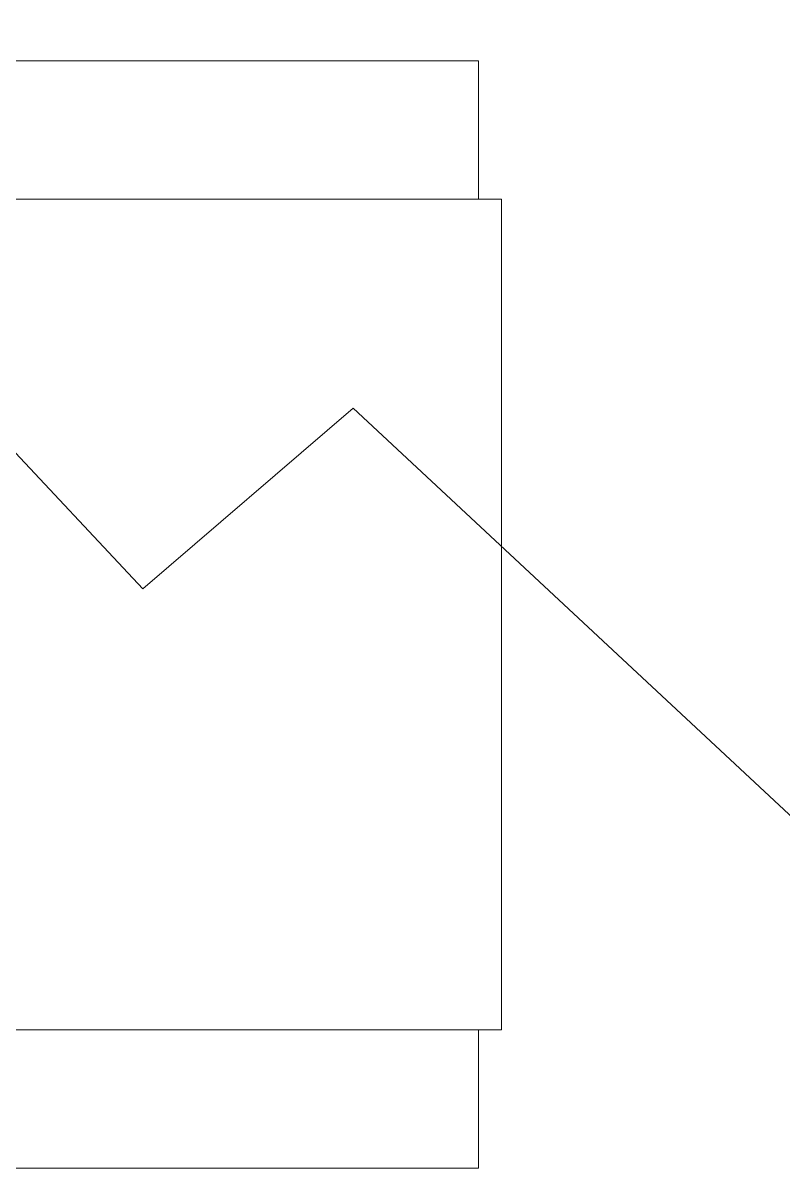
# Model space of a CAD drawing. Header units: inches. Extents: x -10205 to 13964, y -460 to 30702.
# Drawn here: x -3806.1 to -3773.16, y 11290.29 to 11339.94 of the extents above; entities that cross this region are included whole.
import ezdxf

# ---------------------------------------------------------------- set-up
doc = ezdxf.new("R2010")
doc.units = ezdxf.units.IN
doc.header["$MEASUREMENT"] = 0
for name, color, linetype, lineweight in [('0-1', 7, 'Continuous', 5), ('0-4', 7, 'Continuous', 9), ('00base_6150001_dwg', 147, 'Continuous', 13), ('E_TOPO_VEGE_Tree', 147, 'Continuous', 13), ('I-FURN', 30, 'Continuous', 9), ('I-FURN-3', 7, 'Continuous', 9)]:
    doc.layers.add(name, color=color, linetype=linetype, lineweight=lineweight)

# ---------------------------------------------------------------- blocks, each defined once
blk = doc.blocks.new('Couch-Both_Arms-Generic - 2-1352635-SITE PLAN - CAD FILE')
at = {"layer": 'I-FURN'}
for p, q in [((-24, 13.5), (24, 13.5)), ((24, 13.5), (-24, 13.5)), ((-24, 13.5), (-24, 10)), ((24, 10), (24, 13.5)), ((-24, 11.5), (24, 11.5)), ((-24, 10), (-24, -17.5)), ((-24, 10), (24, 10)), ((-18, -17.5), (-18, 10)), ((18, 10), (18, -17.5)), ((24, -17.5), (24, 10)), ((-24, -17.5), (-18, -17.5)), ((-18, -17.5), (-18, -18.5)), ((18, -18.5), (18, -17.5)), ((18, -17.5), (24, -17.5)), ((-18, -18.5), (18, -18.5))]:
    blk.add_line(p, q, dxfattribs=at)
at = {"layer": 'I-FURN-3'}
for p, q in [((24, 17.5), (-24, 17.5)), ((-24, 17.5), (-24, 13.5)), ((24, 13.5), (24, 17.5))]:
    blk.add_line(p, q, dxfattribs=at)
blk = doc.blocks.new('1750 Ox - Unit Layouts_rvt-1-SITE PLAN - CAD FILE')
at = {"layer": '0-4', "rotation": 89.9999999999982}
blk.add_blockref('Couch-Both_Arms-Generic - 2-1352635-SITE PLAN - CAD FILE', (-3803.862, 11314.294), dxfattribs=at)
blk = doc.blocks.new('00base_6150001_dwg-1748108-SITE PLAN - CAD FILE')
at = {"layer": 'E_TOPO_VEGE_Tree', "flags": 128}
blk.add_lwpolyline([(4039995.497, 3369580.651), (4039963.229, 3369587.837), (4039965.724, 3369575.262), (4039938.778, 3369577.058), (4039940.774, 3369572.267), (4039918.984, 3369565.082), (4039906.01, 3369552.507), (4039913.994, 3369543.524), (4039892.038, 3369519.173), (4039911, 3369513.185), (4039923.974, 3369495.819), (4039941.273, 3369481.448), (4039962.73, 3369492.825), (4039951.253, 3369506.598), (4039968.219, 3369491.029), (4039940.774, 3369477.256), (4039922.976, 3369491.029), (4039909.004, 3369507.795), (4039892.537, 3369505.999), (4039902.517, 3369467.875), (4039905.511, 3369482.645), (4039908.505, 3369451.108)], dxfattribs=at)

msp = doc.modelspace()

# ---------------------------------------------------------------- block references
at = {"layer": '0-1'}
msp.add_blockref('1750 Ox - Unit Layouts_rvt-1-SITE PLAN - CAD FILE', (0, 0), dxfattribs=at)
at = {"layer": '00base_6150001_dwg', "rotation": 89.04760487178136}
msp.add_blockref('00base_6150001_dwg-1748108-SITE PLAN - CAD FILE', (3298136.139, -4084040.072), dxfattribs=at)

doc.saveas('drawing.dxf')
